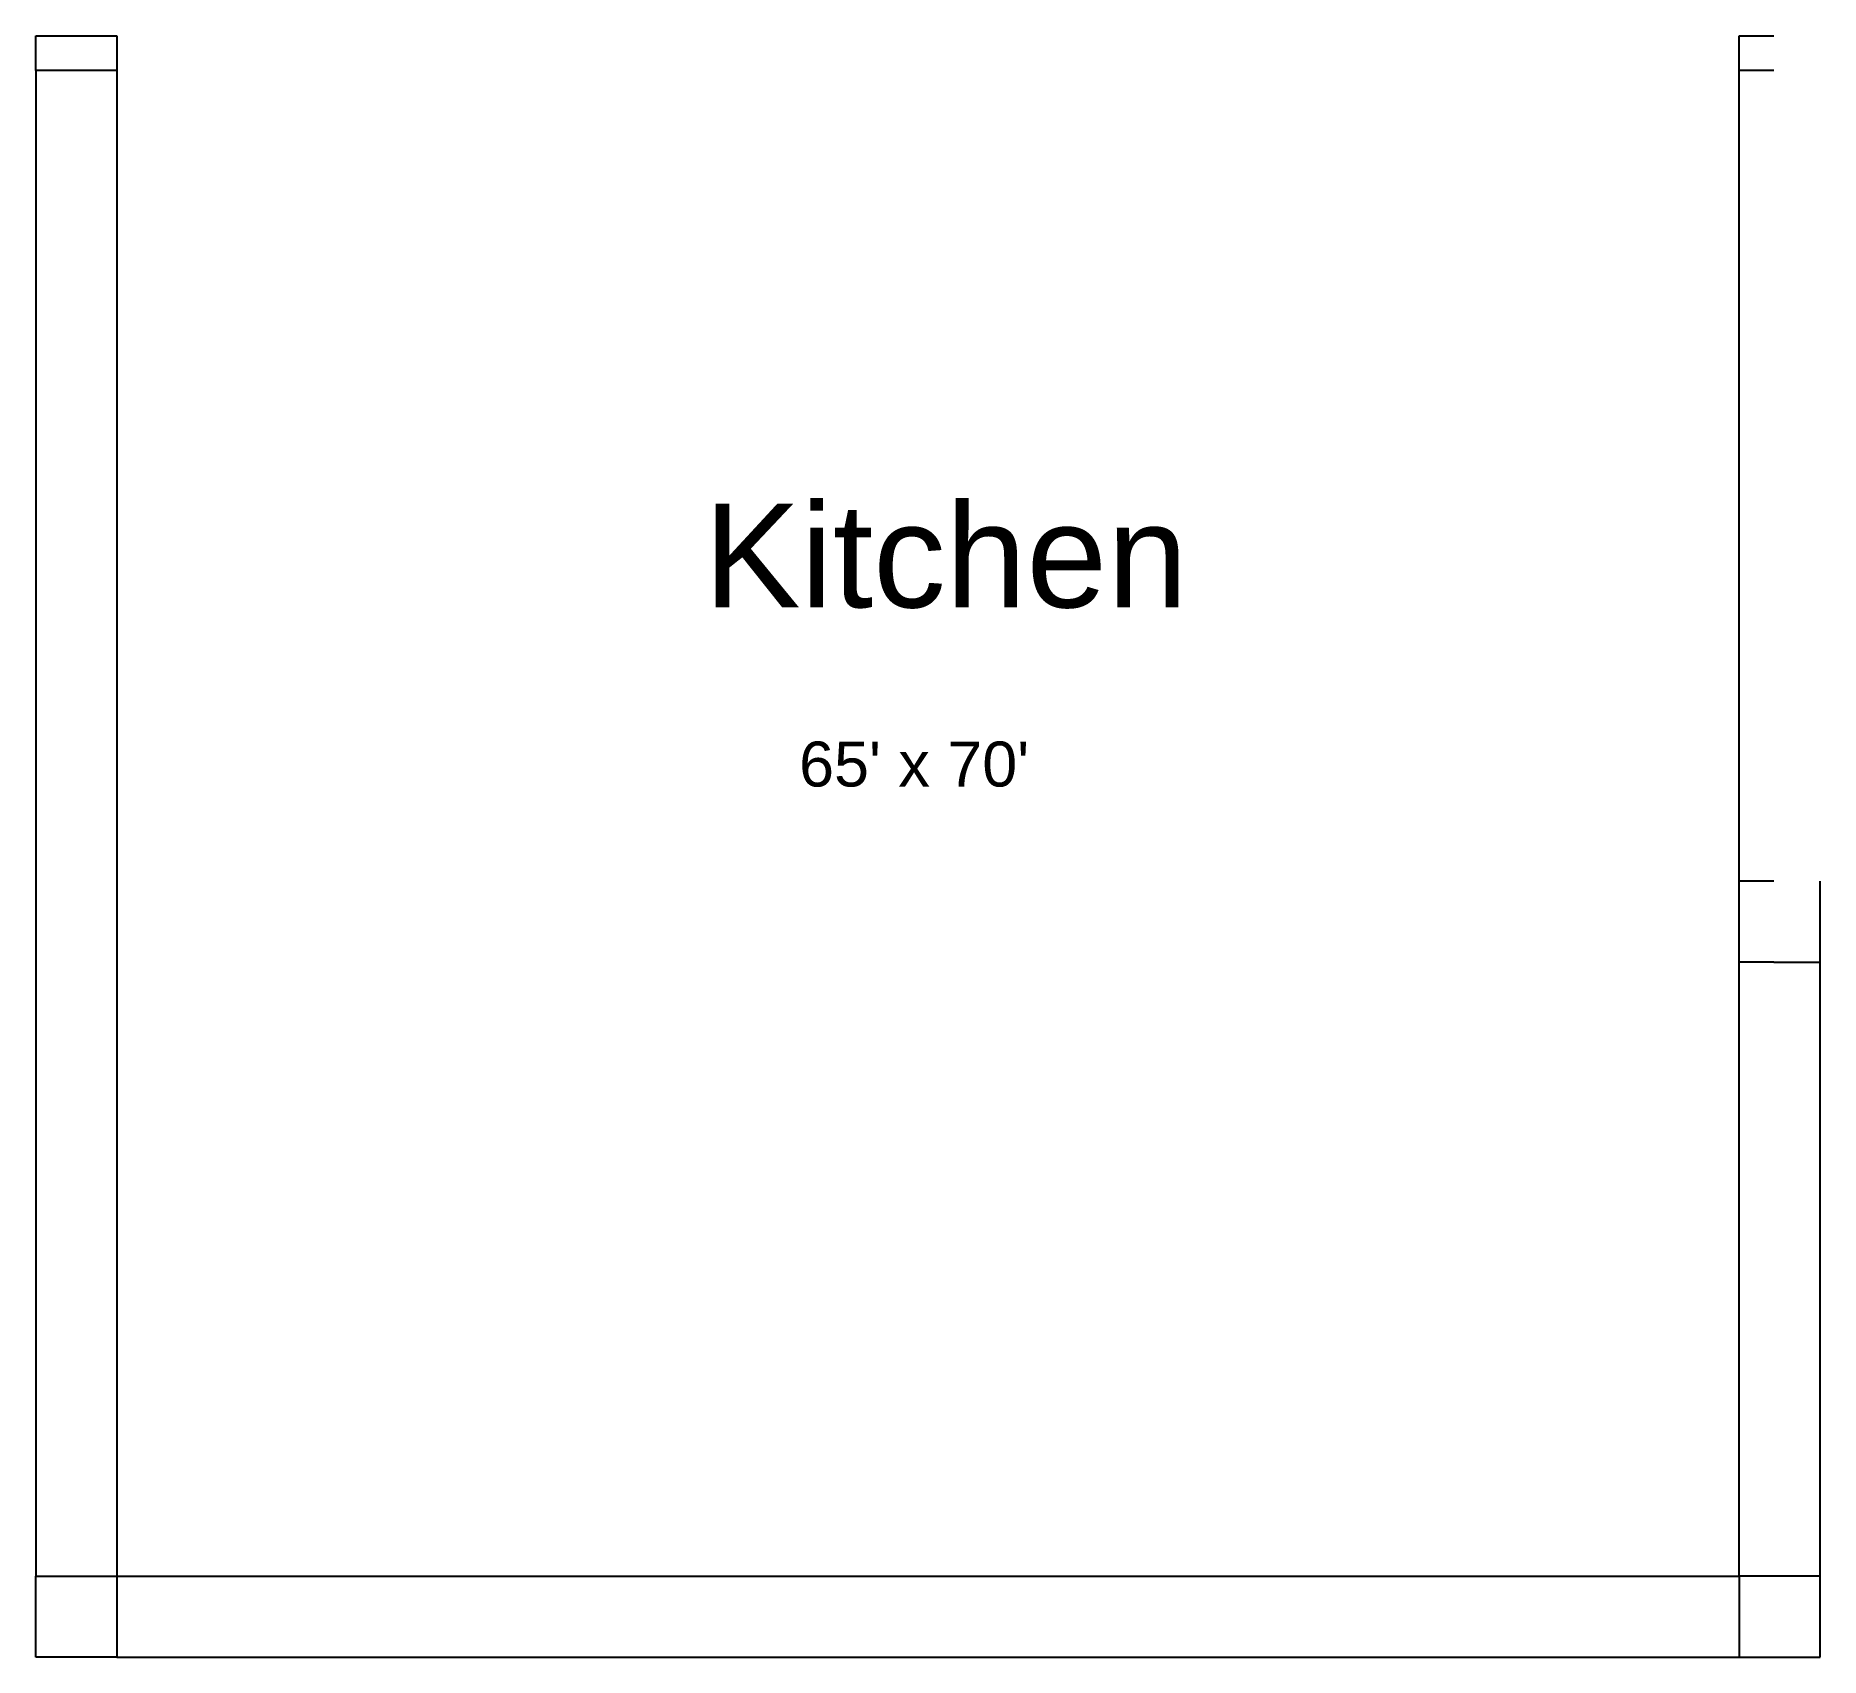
# Model space of a CAD drawing. Header units: inches. Extents: x 0 to 77000, y 0 to 70000.
import ezdxf

# ---------------------------------------------------------------- set-up
doc = ezdxf.new("R2010")
doc.units = ezdxf.units.IN
doc.header["$MEASUREMENT"] = 0
doc.styles.get("Standard").update_dxf_attribs({"font": 'arial.ttf'})

msp = doc.modelspace()

# ---------------------------------------------------------------- linework, layer by layer
for p, q in [((0, 70000), (3500, 70000)), ((0, 68500), (0, 70000)), ((3500, 70000), (3500, 68500)), ((73500, 68500), (73500, 70000)), ((73500, 70000), (75000, 70000)), ((3500, 68500), (0, 68500)), ((0, 68500), (0, 3500)), ((3500, 68500), (3500, 3500)), ((73500, 3500), (73500, 68500)), ((75000, 68500), (73500, 68500)), ((75000, 33500), (73500, 33500)), ((77000, 30000), (77000, 33500)), ((75000, 30000), (73500, 30000)), ((75000, 30000), (77000, 30000)), ((77000, 3500), (77000, 30000)), ((0, 0), (0, 3500)), ((0, 3500), (3500, 3500)), ((3500, 3500), (3500, 0)), ((3500, 3500), (73500, 3500)), ((73500, 3500), (73500, 0)), ((77000, 3500), (73500, 3500)), ((77000, 0), (77000, 3500)), ((3500, 0), (0, 0)), ((3500, 0), (73500, 0)), ((73500, 0), (77000, 0))]:
    msp.add_line(p, q)

# ---------------------------------------------------------------- texts
for s, height, p in [('Kitchen', 4481.8, (28829, 45319)), ("65' x 70'", 1941.1, (32938, 37589))]:
    msp.add_text(s, height=height).set_placement(p)

doc.saveas('drawing.dxf')
